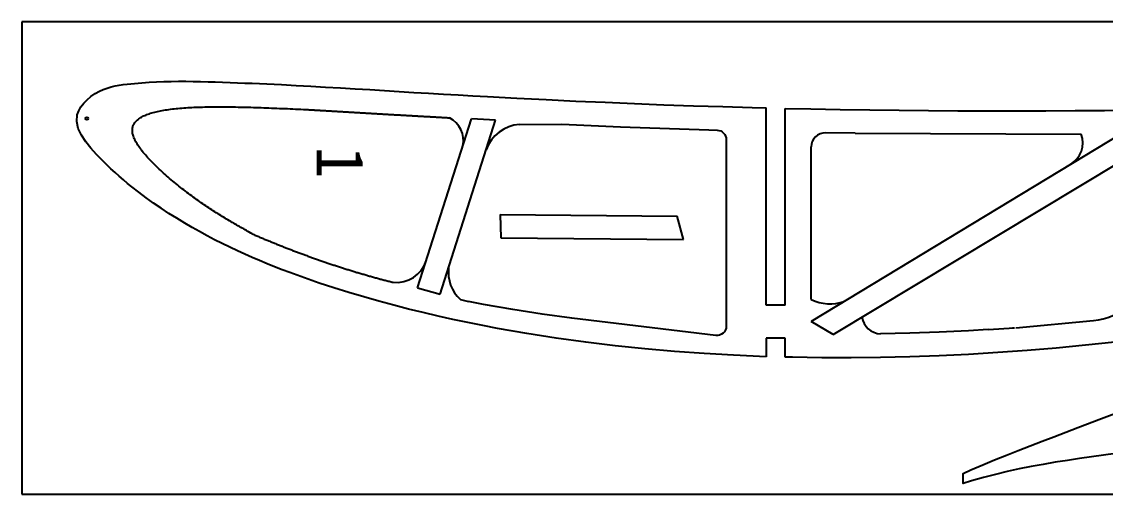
# Model space of a CAD drawing. Header units: inches. Extents: x 33 to 1703, y 106 to 883.
# Drawn here: x 34.3 to 263.7, y 511.3 to 611.3 of the extents above; entities that cross this region are included whole.
import ezdxf

# ---------------------------------------------------------------- set-up
doc = ezdxf.new("R2010")
doc.units = ezdxf.units.IN
doc.header["$MEASUREMENT"] = 0
doc.layers.add('7', color=7, linetype='Continuous')
doc.styles.add('样式_4', font='txt', dxfattribs={"height": 10})

msp = doc.modelspace()

# ---------------------------------------------------------------- linework, layer by layer
for p, q in [((1034.3, 611.26), (34.3, 611.26)), ((34.3, 611.26), (34.3, 511.26)), ((34.3, 511.26), (1034.3, 511.26))]:
    msp.add_line(p, q)
at = {"color": 3}
for p, q in [((191.93, 551.3), (191.93, 593.07)), ((195.93, 551.3), (195.93, 592.93)), ((118.11, 554.92), (129.51, 590.68)), ((122.89, 553.59), (134.63, 590.43)), ((134.63, 590.43), (129.51, 590.68)), ((139.7, 589.54), (148.61, 589.56)), ((267.06, 587.57), (201.44, 547.85)), ((210.71, 587.65), (204.49, 587.75)), ((210.71, 587.65), (258.59, 587.44)), ((201.43, 552.5), (201.43, 584.75)), ((206.1, 545.1), (267.2, 581.83)), ((118.11, 554.92), (122.89, 553.59)), ((127.17, 552.49), (128.91, 552.04)), ((195.93, 551.3), (191.93, 551.3)), ((206.1, 545.1), (201.44, 547.85)), ((238.92, 546.12), (244.47, 546.49)), ((244.03, 546.46), (244.47, 546.49)), ((244.72, 546.47), (261.18, 548.05)), ((195.93, 544.3), (191.93, 544.3)), ((191.93, 544.3), (191.93, 540.37)), ((195.93, 540.3), (195.93, 544.3))]:
    msp.add_line(p, q, dxfattribs=at)
at = {"color": 4}
for p, q in [((135.56, 570.46), (173.09, 570.15)), ((135.56, 570.46), (135.7, 565.5)), ((174.37, 565.18), (173.09, 570.15)), ((135.7, 565.5), (174.37, 565.18))]:
    msp.add_line(p, q, dxfattribs=at)
at = {"color": 3}
for points in [[(83.08, 566.38, 0), (82.78, 566.55, 0), (82.48, 566.72, 0), (82.18, 566.89, 0), (81.88, 567.06, 0), (81.59, 567.23, 0), (81.29, 567.4, 0), (80.99, 567.57, 0), (80.69, 567.74, 0), (80.39, 567.91, 0), (80.09, 568.08, 0), (79.79, 568.26, 0), (79.48, 568.43, 0), (79.18, 568.61, 0), (78.88, 568.79, 0), (78.58, 568.97, 0), (78.27, 569.15, 0), (77.97, 569.33, 0), (77.66, 569.51, 0), (77.35, 569.7, 0), (77.05, 569.88, 0), (76.74, 570.07, 0), (76.43, 570.26, 0), (76.12, 570.46, 0), (75.81, 570.65, 0), (75.49, 570.85, 0), (75.18, 571.05, 0), (74.86, 571.25, 0), (74.55, 571.46, 0), (74.23, 571.66, 0), (73.91, 571.87, 0), (73.59, 572.09, 0), (73.27, 572.3, 0), (72.95, 572.52, 0), (72.62, 572.75, 0), (72.29, 572.97, 0), (71.97, 573.2, 0), (71.64, 573.43, 0), (71.3, 573.67, 0), (70.97, 573.91, 0), (70.63, 574.15, 0), (70.3, 574.4, 0), (69.96, 574.65, 0), (69.62, 574.9, 0), (69.28, 575.15, 0), (68.95, 575.41, 0), (68.61, 575.67, 0), (68.27, 575.93, 0), (67.93, 576.2, 0), (67.6, 576.47, 0), (67.26, 576.74, 0), (66.93, 577.01, 0), (66.59, 577.28, 0), (66.26, 577.55, 0), (65.94, 577.83, 0), (65.61, 578.1, 0), (65.29, 578.38, 0), (64.97, 578.66, 0), (64.65, 578.93, 0), (64.34, 579.21, 0), (64.03, 579.49, 0), (63.73, 579.77, 0), (63.42, 580.05, 0), (63.13, 580.33, 0), (62.84, 580.61, 0), (62.55, 580.89, 0), (62.27, 581.16, 0), (62, 581.44, 0), (61.73, 581.72, 0), (61.47, 581.99, 0), (61.21, 582.26, 0), (60.96, 582.54, 0), (60.72, 582.81, 0), (60.49, 583.08, 0), (60.26, 583.34, 0), (60.04, 583.61, 0), (59.83, 583.87, 0), (59.63, 584.13, 0), (59.43, 584.39, 0), (59.25, 584.64, 0), (59.07, 584.89, 0), (58.91, 585.14, 0), (58.75, 585.39, 0), (58.61, 585.63, 0), (58.47, 585.87, 0), (58.35, 586.11, 0), (58.23, 586.34, 0), (58.13, 586.57, 0), (58.04, 586.79, 0), (57.95, 587.01, 0), (57.89, 587.23, 0), (57.83, 587.44, 0), (57.79, 587.64, 0), (57.75, 587.84, 0), (57.73, 588.04, 0), (57.73, 588.23, 0), (57.73, 588.42, 0), (57.75, 588.6, 0), (57.77, 588.78, 0), (57.81, 588.96, 0), (57.86, 589.13, 0), (57.93, 589.29, 0), (58, 589.46, 0), (58.08, 589.61, 0), (58.18, 589.77, 0), (58.28, 589.92, 0), (58.4, 590.06, 0), (58.52, 590.2, 0), (58.66, 590.34, 0), (58.81, 590.47, 0), (58.96, 590.6, 0), (59.13, 590.73, 0), (59.31, 590.85, 0), (59.5, 590.97, 0), (59.69, 591.09, 0), (59.9, 591.2, 0), (60.11, 591.31, 0), (60.34, 591.41, 0), (60.57, 591.51, 0), (60.81, 591.61, 0), (61.07, 591.7, 0), (61.33, 591.8, 0), (61.59, 591.88, 0), (61.87, 591.97, 0), (62.16, 592.05, 0), (62.45, 592.13, 0), (62.75, 592.2, 0), (63.07, 592.27, 0), (63.38, 592.34, 0), (63.71, 592.41, 0), (64.04, 592.47, 0), (64.38, 592.53, 0), (64.73, 592.59, 0), (65.09, 592.64, 0), (65.45, 592.7, 0), (65.82, 592.75, 0), (66.2, 592.79, 0), (66.58, 592.84, 0), (66.97, 592.88, 0), (67.37, 592.92, 0), (67.77, 592.96, 0), (68.18, 592.99, 0), (68.6, 593.02, 0), (69.02, 593.05, 0), (69.45, 593.08, 0), (69.88, 593.1, 0), (70.32, 593.13, 0), (70.77, 593.15, 0), (71.22, 593.17, 0), (71.67, 593.19, 0), (72.13, 593.2, 0), (72.6, 593.21, 0), (73.07, 593.23, 0), (73.55, 593.23, 0), (74.03, 593.24, 0), (74.51, 593.25, 0), (75, 593.25, 0), (75.49, 593.26, 0), (75.99, 593.26, 0), (76.49, 593.26, 0), (77, 593.25, 0), (77.51, 593.25, 0), (78.02, 593.25, 0), (78.54, 593.24, 0), (79.06, 593.23, 0), (79.59, 593.22, 0), (80.11, 593.21, 0), (80.64, 593.2, 0), (81.18, 593.19, 0), (81.71, 593.18, 0), (82.25, 593.16, 0), (82.79, 593.15, 0), (83.34, 593.13, 0), (83.88, 593.11, 0), (84.43, 593.1, 0), (84.98, 593.08, 0), (85.53, 593.06, 0), (86.09, 593.04, 0), (86.64, 593.02, 0), (87.2, 593, 0), (87.76, 592.97, 0), (88.32, 592.95, 0), (88.88, 592.93, 0), (89.44, 592.91, 0), (90.01, 592.88, 0), (90.57, 592.86, 0), (91.14, 592.83, 0), (91.7, 592.81, 0), (92.27, 592.78, 0), (92.84, 592.76, 0), (93.4, 592.73, 0), (93.97, 592.71, 0)], [(93.97, 592.71, 0), (94.17, 592.7, 0), (94.37, 592.69, 0), (94.57, 592.67, 0), (94.77, 592.66, 0), (94.97, 592.65, 0), (95.17, 592.64, 0), (95.38, 592.63, 0), (95.58, 592.62, 0), (95.78, 592.6, 0), (95.98, 592.59, 0), (96.18, 592.58, 0), (96.38, 592.57, 0), (96.58, 592.56, 0), (96.78, 592.55, 0), (96.98, 592.53, 0), (97.18, 592.52, 0), (97.38, 592.51, 0), (97.58, 592.5, 0), (97.78, 592.49, 0), (97.99, 592.48, 0), (98.19, 592.46, 0), (98.39, 592.45, 0), (98.59, 592.44, 0), (98.79, 592.43, 0), (98.99, 592.42, 0), (99.19, 592.41, 0), (99.39, 592.39, 0), (99.59, 592.38, 0), (99.79, 592.37, 0), (99.99, 592.36, 0), (100.19, 592.35, 0), (100.39, 592.33, 0), (100.59, 592.32, 0), (100.8, 592.31, 0), (101, 592.3, 0), (101.2, 592.29, 0), (101.4, 592.28, 0), (101.6, 592.26, 0), (101.8, 592.25, 0), (102, 592.24, 0), (102.2, 592.23, 0), (102.4, 592.22, 0), (102.6, 592.21, 0), (102.8, 592.19, 0), (103, 592.18, 0), (103.2, 592.17, 0), (103.41, 592.16, 0), (103.61, 592.15, 0), (103.81, 592.14, 0), (104.01, 592.12, 0), (104.21, 592.11, 0), (104.41, 592.1, 0), (104.61, 592.09, 0), (104.81, 592.08, 0), (105.01, 592.07, 0), (105.21, 592.05, 0), (105.41, 592.04, 0), (105.61, 592.03, 0), (105.81, 592.02, 0), (106.02, 592.01, 0), (106.22, 592, 0), (106.42, 591.98, 0), (106.62, 591.97, 0), (106.82, 591.96, 0), (107.02, 591.95, 0), (107.22, 591.94, 0), (107.42, 591.93, 0), (107.62, 591.91, 0), (107.82, 591.9, 0), (108.02, 591.89, 0), (108.22, 591.88, 0), (108.42, 591.87, 0), (108.62, 591.86, 0), (108.83, 591.85, 0), (109.03, 591.83, 0), (109.23, 591.82, 0), (109.43, 591.81, 0), (109.63, 591.8, 0), (109.83, 591.79, 0), (110.03, 591.78, 0), (110.23, 591.76, 0), (110.43, 591.75, 0), (110.63, 591.74, 0), (110.83, 591.73, 0), (111.03, 591.72, 0), (111.23, 591.71, 0), (111.44, 591.69, 0), (111.64, 591.68, 0), (111.84, 591.67, 0), (112.04, 591.66, 0), (112.24, 591.65, 0), (112.44, 591.64, 0), (112.64, 591.62, 0), (112.84, 591.61, 0), (113.04, 591.6, 0), (113.24, 591.59, 0), (113.44, 591.58, 0), (113.64, 591.57, 0), (113.84, 591.56, 0), (114.05, 591.54, 0), (114.25, 591.53, 0), (114.45, 591.52, 0), (114.65, 591.51, 0), (114.85, 591.5, 0), (115.05, 591.49, 0), (115.25, 591.47, 0), (115.45, 591.46, 0), (115.65, 591.45, 0), (115.85, 591.44, 0), (116.05, 591.43, 0), (116.25, 591.42, 0), (116.45, 591.41, 0), (116.66, 591.39, 0), (116.86, 591.38, 0), (117.06, 591.37, 0), (117.26, 591.36, 0), (117.46, 591.35, 0), (117.66, 591.34, 0), (117.86, 591.33, 0), (118.06, 591.31, 0), (118.26, 591.3, 0), (118.46, 591.29, 0), (118.66, 591.28, 0), (118.86, 591.27, 0), (119.06, 591.26, 0), (119.26, 591.25, 0), (119.47, 591.23, 0), (119.67, 591.22, 0), (119.87, 591.21, 0), (120.07, 591.2, 0), (120.27, 591.19, 0), (120.47, 591.18, 0), (120.67, 591.17, 0), (120.87, 591.15, 0), (121.07, 591.14, 0), (121.27, 591.13, 0), (121.47, 591.12, 0), (121.67, 591.11, 0), (121.87, 591.1, 0), (122.08, 591.09, 0), (122.28, 591.07, 0), (122.48, 591.06, 0), (122.68, 591.05, 0), (122.88, 591.04, 0), (123.08, 591.03, 0), (123.28, 591.02, 0), (123.48, 591.01, 0), (123.68, 590.99, 0), (123.88, 590.98, 0), (124.08, 590.97, 0), (124.28, 590.96, 0), (124.48, 590.95, 0), (124.69, 590.94, 0), (124.89, 590.93, 0)], [(83.08, 566.38, 0), (83.28, 566.29, 0), (83.47, 566.21, 0), (83.67, 566.12, 0), (83.87, 566.04, 0), (84.07, 565.95, 0), (84.27, 565.87, 0), (84.47, 565.78, 0), (84.66, 565.7, 0), (84.86, 565.62, 0), (85.06, 565.53, 0), (85.26, 565.45, 0), (85.46, 565.36, 0), (85.66, 565.28, 0), (85.86, 565.2, 0), (86.06, 565.12, 0), (86.25, 565.03, 0), (86.45, 564.95, 0), (86.65, 564.87, 0), (86.85, 564.79, 0), (87.05, 564.7, 0), (87.25, 564.62, 0), (87.45, 564.54, 0), (87.65, 564.46, 0), (87.85, 564.38, 0), (88.05, 564.3, 0), (88.25, 564.22, 0), (88.45, 564.14, 0), (88.65, 564.06, 0), (88.85, 563.98, 0), (89.05, 563.9, 0), (89.25, 563.82, 0), (89.45, 563.74, 0), (89.65, 563.66, 0), (89.85, 563.58, 0), (90.05, 563.5, 0), (90.25, 563.43, 0), (90.45, 563.35, 0), (90.65, 563.27, 0), (90.85, 563.19, 0), (91.05, 563.11, 0), (91.25, 563.04, 0), (91.45, 562.96, 0), (91.65, 562.88, 0), (91.85, 562.81, 0), (92.05, 562.73, 0), (92.26, 562.65, 0), (92.46, 562.58, 0), (92.66, 562.5, 0), (92.86, 562.43, 0), (93.06, 562.35, 0), (93.26, 562.28, 0), (93.46, 562.2, 0), (93.66, 562.13, 0), (93.87, 562.05, 0), (94.07, 561.98, 0), (94.27, 561.9, 0), (94.47, 561.83, 0), (94.67, 561.76, 0), (94.88, 561.68, 0), (95.08, 561.61, 0), (95.28, 561.54, 0), (95.48, 561.46, 0), (95.68, 561.39, 0), (95.89, 561.32, 0), (96.09, 561.25, 0), (96.29, 561.17, 0), (96.49, 561.1, 0), (96.7, 561.03, 0), (96.9, 560.96, 0), (97.1, 560.89, 0), (97.3, 560.82, 0), (97.51, 560.75, 0), (97.71, 560.68, 0), (97.91, 560.61, 0), (98.12, 560.54, 0), (98.32, 560.47, 0), (98.52, 560.4, 0), (98.73, 560.33, 0), (98.93, 560.26, 0), (99.13, 560.19, 0), (99.34, 560.12, 0), (99.54, 560.05, 0), (99.74, 559.99, 0), (99.95, 559.92, 0), (100.15, 559.85, 0), (100.35, 559.78, 0), (100.56, 559.72, 0), (100.76, 559.65, 0), (100.97, 559.58, 0), (101.17, 559.52, 0), (101.37, 559.45, 0), (101.58, 559.38, 0), (101.78, 559.32, 0), (101.99, 559.25, 0), (102.19, 559.19, 0), (102.4, 559.12, 0), (102.6, 559.06, 0), (102.8, 558.99, 0), (103.01, 558.93, 0), (103.21, 558.86, 0), (103.42, 558.8, 0), (103.62, 558.74, 0), (103.83, 558.67, 0), (104.03, 558.61, 0), (104.24, 558.55, 0), (104.44, 558.48, 0), (104.65, 558.42, 0), (104.86, 558.36, 0), (105.06, 558.3, 0), (105.27, 558.23, 0), (105.47, 558.17, 0), (105.68, 558.11, 0), (105.88, 558.05, 0), (106.09, 557.99, 0), (106.29, 557.93, 0), (106.5, 557.87, 0), (106.71, 557.81, 0), (106.91, 557.75, 0), (107.12, 557.69, 0), (107.33, 557.63, 0), (107.53, 557.57, 0), (107.74, 557.51, 0), (107.94, 557.45, 0), (108.15, 557.39, 0), (108.36, 557.33, 0), (108.56, 557.28, 0), (108.77, 557.22, 0), (108.98, 557.16, 0), (109.19, 557.1, 0), (109.39, 557.05, 0), (109.6, 556.99, 0), (109.81, 556.93, 0), (110.01, 556.88, 0), (110.22, 556.82, 0), (110.43, 556.77, 0), (110.64, 556.71, 0), (110.85, 556.66, 0), (111.05, 556.6, 0), (111.26, 556.55, 0), (111.47, 556.49, 0), (111.68, 556.44, 0), (111.88, 556.39, 0), (112.09, 556.33, 0), (112.3, 556.28, 0), (112.51, 556.23, 0), (112.72, 556.17, 0), (112.93, 556.12, 0), (112.93, 556.12, 0), (112.93, 556.12, 0), (112.93, 556.12, 0)]]:
    msp.add_polyline3d(points, dxfattribs=at)
msp.add_circle((48.1, 590.77), 0.3, dxfattribs=at)
for centre, radius, start, end in [((122.38, 586.1), 5.43, 348.2833, 62.5051), ((140.25, 581.49), 8.07, 93.9006, 160.676), ((204.43, 584.75), 3, 88.915, 180), ((253.67, 585.6), 5.25, 301.007, 20.502), ((113.65, 562.68), 6.6, 263.7194, 342.2931), ((132.43, 558.26), 7.81, 172.9541, 227.6742), ((260.42, 559.38), 11.35, 273.8252, 355.5603), ((205.43, 560.63), 9.06, 243.7946, 289.222), ((216.4, 549.51), 4.32, 190.4001, 265.9956)]:
    msp.add_arc(centre, radius, start, end, dxfattribs=at)
at = {"layer": '7', "color": 3, "linetype": 'Continuous'}
for points in [[(46.37, 592.37), (46.37, 592.38), (46.83, 593.22), (47.44, 594.01), (48.16, 594.76), (48.96, 595.44), (49.84, 596.04), (50.75, 596.55), (51.57, 596.93), (52.4, 597.23), (53.24, 597.47), (54.09, 597.66), (54.95, 597.82), (55.8, 597.94), (56.66, 598.04), (58.2, 598.2), (59.75, 598.34), (61.3, 598.44), (62.85, 598.53), (64.4, 598.59), (65.96, 598.63), (67.51, 598.65), (69.07, 598.65), (70.63, 598.64), (72.18, 598.61), (73.74, 598.57), (75.29, 598.53), (76.84, 598.47), (78.4, 598.41), (79.96, 598.36), (81.51, 598.29), (83.07, 598.23), (84.63, 598.16), (86.18, 598.09), (87.74, 598.02), (89.3, 597.95), (92.41, 597.79), (95.53, 597.62), (98.64, 597.44), (101.76, 597.26), (104.87, 597.07), (107.99, 596.88), (111.1, 596.69), (114.22, 596.5), (117.33, 596.31), (120.45, 596.13), (123.56, 595.95), (126.68, 595.77), (129.79, 595.59), (132.91, 595.42), (139.13, 595.09), (145.36, 594.78), (151.58, 594.48), (157.81, 594.2), (164.04, 593.94), (170.26, 593.7), (176.5, 593.49), (182.72, 593.29), (188.94, 593.11), (191.93, 593.07)], [(191.93, 540.37), (185, 540.7), (178.78, 541.06), (172.5, 541.51), (166.22, 542.05), (159.96, 542.7), (153.71, 543.45), (147.47, 544.3), (141.25, 545.27), (135.05, 546.36), (131.89, 546.96), (128.74, 547.6), (125.59, 548.27), (122.45, 548.96), (119.32, 549.7), (116.2, 550.46), (113.08, 551.27), (109.89, 552.12), (106.72, 553.02), (103.55, 553.96), (100.4, 554.94), (97.26, 555.97), (94.14, 557.05), (91.03, 558.18), (89.43, 558.79), (87.83, 559.41), (86.24, 560.05), (84.65, 560.7), (83.08, 561.38), (81.51, 562.07), (79.96, 562.78), (78.33, 563.54), (76.72, 564.33), (75.12, 565.14), (73.54, 565.98), (71.96, 566.84), (70.39, 567.73), (68.82, 568.65), (67.15, 569.66), (65.48, 570.71), (63.84, 571.79), (62.23, 572.89), (60.65, 574.02), (59.11, 575.17), (57.61, 576.34), (56.72, 577.06), (55.84, 577.8), (54.96, 578.56), (54.08, 579.35), (53.2, 580.16), (52.3, 581.01), (51.39, 581.91), (50.16, 583.16), (48.95, 584.48), (47.86, 585.86), (46.95, 587.26), (46.29, 588.69), (45.98, 590.11), (46.07, 591.52), (46.37, 592.37)], [(195.93, 592.93), (201.37, 592.81), (207.59, 592.69), (213.82, 592.6), (220.04, 592.52), (226.26, 592.46), (232.47, 592.42), (238.68, 592.4), (244.9, 592.4), (251.11, 592.42), (257.33, 592.45), (263.54, 592.5), (269.76, 592.56)], [(252.09, 587.47), (252.09, 587.47)], [(238.92, 546.12), (234.73, 545.86), (228.53, 545.57), (222.32, 545.35), (216.1, 545.2), (216.1, 545.2)], [(265.68, 543.47), (259.5, 542.8), (253.32, 542.21), (247.13, 541.69), (240.93, 541.24), (234.73, 540.86), (228.53, 540.57), (222.32, 540.35), (216.1, 540.2), (209.87, 540.14), (203.65, 540.15), (197.44, 540.25), (195.93, 540.3)], [(268.41, 520.23), (263.32, 519.57), (258.22, 518.84), (255.66, 518.45), (253.11, 518.04), (250.55, 517.6), (248.01, 517.13), (245.47, 516.62), (242.95, 516.08), (240.43, 515.48), (237.88, 514.83), (235.34, 514.12), (233.6, 513.58), (233.6, 515.68), (235.22, 516.41), (237.74, 517.49), (240.26, 518.55), (242.76, 519.56), (245.27, 520.56), (247.78, 521.54), (250.3, 522.5), (252.82, 523.46), (255.35, 524.41), (257.87, 525.37), (262.91, 527.28), (267.95, 529.21)]]:
    msp.add_lwpolyline(points, dxfattribs=at)
msp.add_lwpolyline([(148.61, 589.56), (154.83, 589.28), (161.06, 589.02), (167.29, 588.78), (173.52, 588.56), (179.74, 588.36), (181.51, 588.31, -0.405864), (183.45, 586.31), (183.45, 546.85, -0.449587), (181.22, 544.87), (150.73, 548.52), (144.5, 549.38), (138.28, 550.35), (132.07, 551.44), (128.91, 552.04)], format="xyb", dxfattribs=at)

# ---------------------------------------------------------------- texts
at = {"color": 3, "insert": (96.76, 578.1), "char_height": 10, "attachment_point": 9, "rotation": 270, "style": '样式_4'}
msp.add_mtext_dynamic_manual_height_columns('1', width=31.4191, gutter_width=50, heights=[66.22], dxfattribs=at)

doc.saveas('drawing.dxf')
